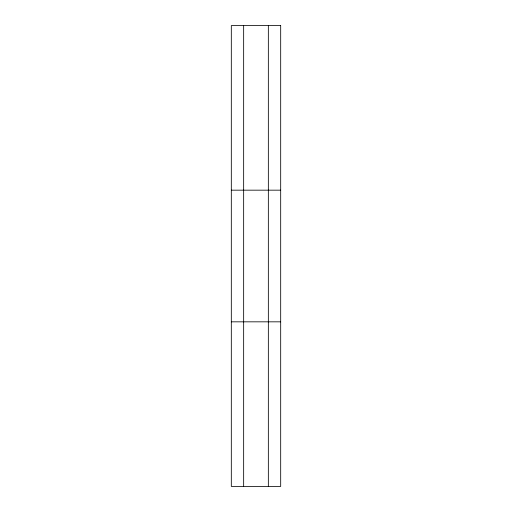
<?xml version="1.0" encoding="UTF-8"?>
<svg xmlns="http://www.w3.org/2000/svg" width="512" height="512" viewBox="0 0 512 512"><rect width="100%" height="100%" fill="white"/><g stroke="black" fill="none" stroke-linecap="round" stroke-linejoin="round"><path stroke-width="0.77" d="M231.315 190.17L280.685 190.17M231.315 321.83L280.685 321.83M268.346 25.6L268.346 486.4M243.654 25.6L243.654 486.4M280.685 25.6L231.315 25.6L231.315 486.4L280.685 486.4L280.685 25.6"/></g></svg>
